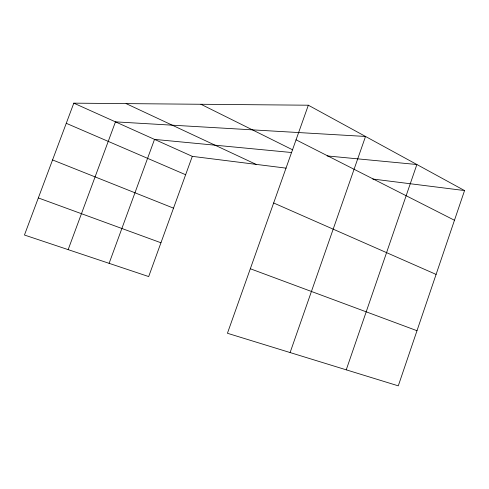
<?xml version="1.0" encoding="UTF-8"?>
<svg xmlns="http://www.w3.org/2000/svg" width="489" height="489" viewBox="0 0 489 489"><rect width="100%" height="100%" fill="white"/><g stroke="black" fill="none" stroke-linecap="round" stroke-linejoin="round"><path stroke-width="0.73" d="M464.55 190.563L398.284 385.845L227.434 333.272L308.333 105.208L464.55 190.563L372.746 179.029M346.249 369.831L416.879 164.518L327.123 155.924M290.105 352.557L365.534 136.462L115.465 121.859L68.154 249.641M286.138 168.149L192.299 156.358L148.687 276.566L24.45 235.026L73.808 103.155L308.333 105.208M109.108 263.333L154.524 139.396L291.346 152.495M38.338 197.929L160.948 242.77M250.319 268.748L416.995 330.705M52.555 159.94L173.509 208.149M66.266 123.301L185.631 174.732M273.651 202.978L436.096 274.415M73.808 103.155L192.299 156.358M126.119 103.613L256.077 164.371M200.924 104.267L292.728 149.885M296.059 139.817L454.47 220.264"/></g></svg>
